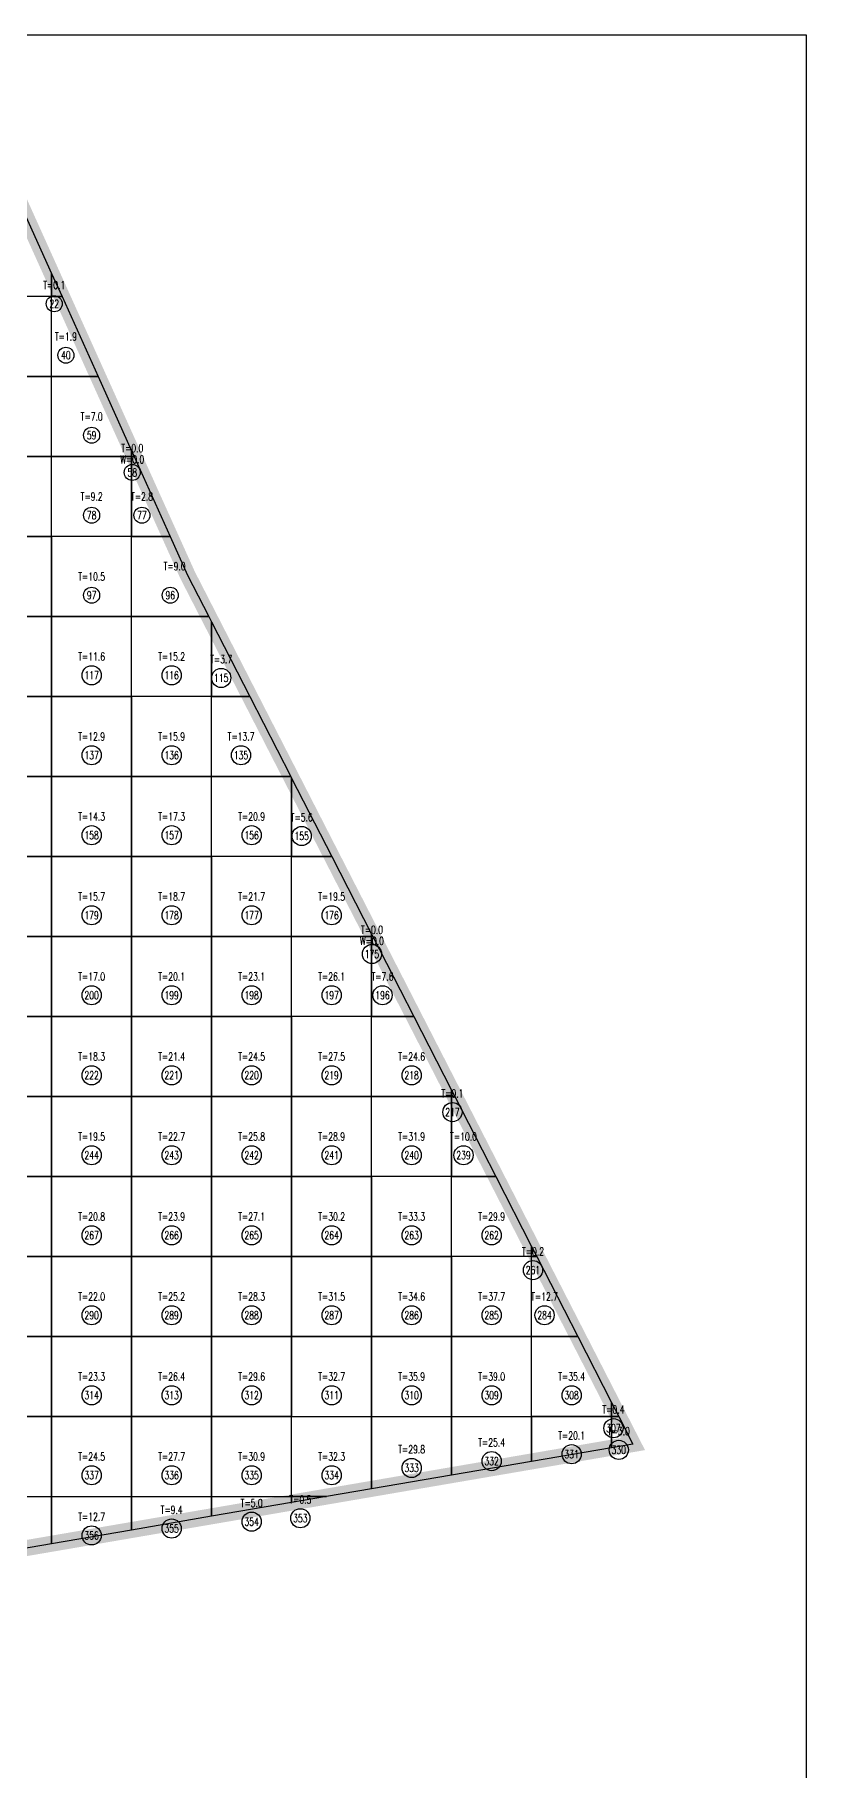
# Model space of a CAD drawing. Extents: x 4283 to 40403, y 1134 to 1764.
# Drawn here: x 14949.6 to 14993.5, y 1575.5 to 1674.1 of the extents above; entities that cross this region are included whole.
import ezdxf
from ezdxf.enums import TextEntityAlignment as Align

# ---------------------------------------------------------------- set-up
doc = ezdxf.new("R2010")
doc.units = 0
for name, color, linetype in [('tdz_16-3方格网', 2, 'Continuous'), ('tdz_16-3方格网计算', 7, 'Continuous'), ('tdz_土方计算图', 7, 'Continuous'), ('tdz_格田', 6, 'Continuous')]:
    doc.layers.add(name, color=color, linetype=linetype)
doc.styles.add('GLandNum', font='txt_____.ttf', dxfattribs={"width": 0.7, "height": 0.5})

msp = doc.modelspace()

# ---------------------------------------------------------------- linework, layer by layer
at = {"layer": 'tdz_16-3方格网', "linetype": 'Continuous'}
for points in [[(14950.581, 1660.526, 3081.867), (14950.581, 1659.213, 3081.875), (14946.036, 1659.213, 3081.881), (14946.036, 1663.758, 3081.89), (14949.124, 1663.758, 3081.875)], [(14951.173, 1659.213, 3081.864), (14950.581, 1659.213, 3081.875), (14950.581, 1660.526, 3081.867)], [(14946.036, 1659.213, 3081.881), (14946.036, 1654.667, 3081.866), (14950.581, 1654.667, 3081.855), (14950.581, 1659.213, 3081.875)], [(14950.581, 1659.213, 3081.875), (14951.173, 1659.213, 3081.864), (14953.223, 1654.667, 3081.854), (14950.581, 1654.667, 3081.855)], [(14946.036, 1654.667, 3081.866), (14946.036, 1650.122, 3081.852), (14950.581, 1650.122, 3081.835), (14950.581, 1654.667, 3081.855)], [(14955.127, 1650.443, 3081.844), (14955.127, 1650.122, 3081.845), (14950.581, 1650.122, 3081.835), (14950.581, 1654.667, 3081.855), (14953.223, 1654.667, 3081.854)], [(14946.036, 1650.122, 3081.852), (14946.036, 1645.576, 3081.837), (14950.581, 1645.576, 3081.82), (14950.581, 1650.122, 3081.835)], [(14950.581, 1645.576, 3081.82), (14950.581, 1650.122, 3081.835), (14955.127, 1650.122, 3081.845), (14955.127, 1645.576, 3081.824)], [(14955.272, 1650.122, 3081.843), (14955.127, 1650.122, 3081.845), (14955.127, 1650.443, 3081.844)], [(14955.127, 1650.122, 3081.845), (14955.272, 1650.122, 3081.843), (14957.321, 1645.576, 3081.832), (14955.127, 1645.576, 3081.824)], [(14946.036, 1645.576, 3081.837), (14946.036, 1641.031, 3081.823), (14950.581, 1641.031, 3081.82), (14950.581, 1645.576, 3081.82)], [(14950.581, 1645.576, 3081.82), (14950.581, 1641.031, 3081.82), (14955.127, 1641.031, 3081.825), (14955.127, 1645.576, 3081.824)], [(14955.127, 1645.576, 3081.824), (14957.321, 1645.576, 3081.832), (14958.306, 1643.392, 3081.827), (14959.516, 1641.031, 3081.82), (14955.127, 1641.031, 3081.825)], [(14946.036, 1641.031, 3081.823), (14946.036, 1636.485, 3081.819), (14950.581, 1636.485, 3081.822), (14950.581, 1641.031, 3081.82)], [(14950.581, 1641.031, 3081.82), (14950.581, 1636.485, 3081.822), (14955.127, 1636.485, 3081.815), (14955.127, 1641.031, 3081.825)], [(14959.672, 1640.726, 3081.819), (14959.672, 1636.485, 3081.807), (14955.127, 1636.485, 3081.815), (14955.127, 1641.031, 3081.825), (14959.516, 1641.031, 3081.82)], [(14961.846, 1636.485, 3081.805), (14959.672, 1636.485, 3081.807), (14959.672, 1640.726, 3081.819)], [(14946.036, 1636.485, 3081.819), (14946.036, 1631.94, 3081.818), (14950.581, 1631.94, 3081.81), (14950.581, 1636.485, 3081.822)], [(14950.581, 1636.485, 3081.822), (14950.581, 1631.94, 3081.81), (14955.127, 1631.94, 3081.803), (14955.127, 1636.485, 3081.815)], [(14955.127, 1636.485, 3081.815), (14955.127, 1631.94, 3081.803), (14959.672, 1631.94, 3081.795), (14959.672, 1636.485, 3081.807)], [(14959.672, 1636.485, 3081.807), (14961.846, 1636.485, 3081.805), (14964.175, 1631.94, 3081.791), (14959.672, 1631.94, 3081.795)], [(14946.036, 1631.94, 3081.818), (14946.036, 1627.394, 3081.809), (14950.581, 1627.394, 3081.799), (14950.581, 1631.94, 3081.81)], [(14950.581, 1631.94, 3081.81), (14950.581, 1627.394, 3081.799), (14955.127, 1627.394, 3081.791), (14955.127, 1631.94, 3081.803)], [(14955.127, 1631.94, 3081.803), (14955.127, 1627.394, 3081.791), (14959.672, 1627.394, 3081.784), (14959.672, 1631.94, 3081.795)], [(14964.218, 1631.856, 3081.791), (14964.218, 1627.394, 3081.775), (14959.672, 1627.394, 3081.784), (14959.672, 1631.94, 3081.795), (14964.175, 1631.94, 3081.791)], [(14966.505, 1627.394, 3081.777), (14964.218, 1627.394, 3081.775), (14964.218, 1631.856, 3081.791)], [(14946.036, 1627.394, 3081.809), (14946.036, 1622.849, 3081.803), (14950.581, 1622.849, 3081.79), (14950.581, 1627.394, 3081.799)], [(14950.581, 1627.394, 3081.799), (14950.581, 1622.849, 3081.79), (14955.127, 1622.849, 3081.779), (14955.127, 1627.394, 3081.791)], [(14955.127, 1627.394, 3081.791), (14955.127, 1622.849, 3081.779), (14959.672, 1622.849, 3081.772), (14959.672, 1627.394, 3081.784)], [(14959.672, 1627.394, 3081.784), (14959.672, 1622.849, 3081.772), (14964.218, 1622.849, 3081.765), (14964.218, 1627.394, 3081.775)], [(14968.763, 1622.987, 3081.764), (14968.763, 1622.849, 3081.763), (14964.218, 1622.849, 3081.765), (14964.218, 1627.394, 3081.775), (14966.505, 1627.394, 3081.777)], [(14946.036, 1622.849, 3081.803), (14946.036, 1618.303, 3081.796), (14950.581, 1618.303, 3081.784), (14950.581, 1622.849, 3081.79)], [(14950.581, 1622.849, 3081.79), (14950.581, 1618.303, 3081.784), (14955.127, 1618.303, 3081.771), (14955.127, 1622.849, 3081.779)], [(14955.127, 1622.849, 3081.779), (14955.127, 1618.303, 3081.771), (14959.672, 1618.303, 3081.76), (14959.672, 1622.849, 3081.772)], [(14959.672, 1622.849, 3081.772), (14959.672, 1618.303, 3081.76), (14964.218, 1618.303, 3081.753), (14964.218, 1622.849, 3081.765)], [(14964.218, 1618.303, 3081.753), (14964.218, 1622.849, 3081.765), (14968.763, 1622.849, 3081.763), (14968.763, 1618.303, 3081.745)], [(14968.834, 1622.849, 3081.763), (14968.763, 1622.849, 3081.763), (14968.763, 1622.987, 3081.764)], [(14968.763, 1622.849, 3081.763), (14968.834, 1622.849, 3081.763), (14971.164, 1618.303, 3081.748), (14968.763, 1618.303, 3081.745)], [(14946.036, 1618.303, 3081.796), (14946.036, 1613.758, 3081.79), (14950.581, 1613.758, 3081.777), (14950.581, 1618.303, 3081.784)], [(14950.581, 1618.303, 3081.784), (14950.581, 1613.758, 3081.777), (14955.127, 1613.758, 3081.765), (14955.127, 1618.303, 3081.771)], [(14955.127, 1618.303, 3081.771), (14955.127, 1613.758, 3081.765), (14959.672, 1613.758, 3081.752), (14959.672, 1618.303, 3081.76)], [(14959.672, 1618.303, 3081.76), (14959.672, 1613.758, 3081.752), (14964.218, 1613.758, 3081.741), (14964.218, 1618.303, 3081.753)], [(14964.218, 1618.303, 3081.753), (14964.218, 1613.758, 3081.741), (14968.763, 1613.758, 3081.733), (14968.763, 1618.303, 3081.745)], [(14973.309, 1614.118, 3081.735), (14973.309, 1613.758, 3081.734), (14968.763, 1613.758, 3081.733), (14968.763, 1618.303, 3081.745), (14971.164, 1618.303, 3081.748)], [(14946.036, 1613.758, 3081.79), (14946.036, 1609.213, 3081.785), (14950.581, 1609.213, 3081.771), (14950.581, 1613.758, 3081.777)], [(14950.581, 1613.758, 3081.777), (14950.581, 1609.213, 3081.771), (14955.127, 1609.213, 3081.758), (14955.127, 1613.758, 3081.765)], [(14955.127, 1613.758, 3081.765), (14955.127, 1609.213, 3081.758), (14959.672, 1609.213, 3081.745), (14959.672, 1613.758, 3081.752)], [(14959.672, 1613.758, 3081.752), (14959.672, 1609.213, 3081.745), (14964.218, 1609.213, 3081.733), (14964.218, 1613.758, 3081.741)], [(14964.218, 1613.758, 3081.741), (14964.218, 1609.213, 3081.733), (14968.763, 1609.213, 3081.721), (14968.763, 1613.758, 3081.733)], [(14968.763, 1609.213, 3081.721), (14968.763, 1613.758, 3081.733), (14973.309, 1613.758, 3081.734), (14973.309, 1609.213, 3081.714)], [(14973.493, 1613.758, 3081.735), (14973.309, 1613.758, 3081.734), (14973.309, 1614.118, 3081.735)], [(14973.309, 1613.758, 3081.734), (14973.493, 1613.758, 3081.735), (14975.823, 1609.213, 3081.72), (14973.309, 1609.213, 3081.714)], [(14946.036, 1609.213, 3081.785), (14946.036, 1604.667, 3081.777), (14950.581, 1604.667, 3081.765), (14950.581, 1609.213, 3081.771)], [(14950.581, 1609.213, 3081.771), (14950.581, 1604.667, 3081.765), (14955.127, 1604.667, 3081.752), (14955.127, 1609.213, 3081.758)], [(14955.127, 1609.213, 3081.758), (14955.127, 1604.667, 3081.752), (14959.672, 1604.667, 3081.739), (14959.672, 1609.213, 3081.745)], [(14959.672, 1609.213, 3081.745), (14959.672, 1604.667, 3081.739), (14964.218, 1604.667, 3081.726), (14964.218, 1609.213, 3081.733)], [(14964.218, 1609.213, 3081.733), (14964.218, 1604.667, 3081.726), (14968.763, 1604.667, 3081.714), (14968.763, 1609.213, 3081.721)], [(14968.763, 1609.213, 3081.721), (14968.763, 1604.667, 3081.714), (14973.309, 1604.667, 3081.702), (14973.309, 1609.213, 3081.714)], [(14977.854, 1605.249, 3081.708), (14977.854, 1604.667, 3081.705), (14973.309, 1604.667, 3081.702), (14973.309, 1609.213, 3081.714), (14975.823, 1609.213, 3081.72)], [(14946.036, 1604.667, 3081.777), (14946.036, 1600.122, 3081.771), (14950.581, 1600.122, 3081.758), (14950.581, 1604.667, 3081.765)], [(14950.581, 1604.667, 3081.765), (14950.581, 1600.122, 3081.758), (14955.127, 1600.122, 3081.745), (14955.127, 1604.667, 3081.752)], [(14955.127, 1604.667, 3081.752), (14955.127, 1600.122, 3081.745), (14959.672, 1600.122, 3081.733), (14959.672, 1604.667, 3081.739)], [(14959.672, 1604.667, 3081.739), (14959.672, 1600.122, 3081.733), (14964.218, 1600.122, 3081.72), (14964.218, 1604.667, 3081.726)], [(14964.218, 1604.667, 3081.726), (14964.218, 1600.122, 3081.72), (14968.763, 1600.122, 3081.707), (14968.763, 1604.667, 3081.714)], [(14968.763, 1604.667, 3081.714), (14968.763, 1600.122, 3081.707), (14973.309, 1600.122, 3081.694), (14973.309, 1604.667, 3081.702)], [(14973.309, 1604.667, 3081.702), (14973.309, 1600.122, 3081.694), (14977.854, 1600.122, 3081.683), (14977.854, 1604.667, 3081.705)], [(14978.153, 1604.667, 3081.706), (14977.854, 1604.667, 3081.705), (14977.854, 1605.249, 3081.708)], [(14977.854, 1604.667, 3081.705), (14978.153, 1604.667, 3081.706), (14980.482, 1600.122, 3081.692), (14977.854, 1600.122, 3081.683)], [(14946.036, 1600.122, 3081.771), (14946.036, 1595.576, 3081.765), (14950.581, 1595.576, 3081.752), (14950.581, 1600.122, 3081.758)], [(14950.581, 1600.122, 3081.758), (14950.581, 1595.576, 3081.752), (14955.127, 1595.576, 3081.739), (14955.127, 1600.122, 3081.745)], [(14955.127, 1600.122, 3081.745), (14955.127, 1595.576, 3081.739), (14959.672, 1595.576, 3081.726), (14959.672, 1600.122, 3081.733)], [(14959.672, 1600.122, 3081.733), (14959.672, 1595.576, 3081.726), (14964.218, 1595.576, 3081.714), (14964.218, 1600.122, 3081.72)], [(14964.218, 1600.122, 3081.72), (14964.218, 1595.576, 3081.714), (14968.763, 1595.576, 3081.702), (14968.763, 1600.122, 3081.707)], [(14968.763, 1600.122, 3081.707), (14968.763, 1595.576, 3081.702), (14973.309, 1595.576, 3081.692), (14973.309, 1600.122, 3081.694)], [(14973.309, 1600.122, 3081.694), (14973.309, 1595.576, 3081.692), (14977.854, 1595.576, 3081.681), (14977.854, 1600.122, 3081.683)], [(14982.4, 1596.38, 3081.68), (14982.4, 1595.576, 3081.676), (14977.854, 1595.576, 3081.681), (14977.854, 1600.122, 3081.683), (14980.482, 1600.122, 3081.692)], [(14946.036, 1595.576, 3081.765), (14946.036, 1591.031, 3081.762), (14950.581, 1591.031, 3081.747), (14950.581, 1595.576, 3081.752)], [(14950.581, 1595.576, 3081.752), (14950.581, 1591.031, 3081.747), (14955.127, 1591.031, 3081.734), (14955.127, 1595.576, 3081.739)], [(14955.127, 1595.576, 3081.739), (14955.127, 1591.031, 3081.734), (14959.672, 1591.031, 3081.719), (14959.672, 1595.576, 3081.726)], [(14959.672, 1595.576, 3081.726), (14959.672, 1591.031, 3081.719), (14964.218, 1591.031, 3081.705), (14964.218, 1595.576, 3081.714)], [(14966.2, 1591.031, 3081.699), (14964.218, 1591.031, 3081.705), (14964.218, 1595.576, 3081.714), (14968.763, 1595.576, 3081.702), (14968.763, 1591.47, 3081.695)], [(14968.763, 1591.47, 3081.695), (14968.763, 1595.576, 3081.702), (14973.309, 1595.576, 3081.692), (14973.309, 1592.25, 3081.688)], [(14973.309, 1592.25, 3081.688), (14973.309, 1595.576, 3081.692), (14977.854, 1595.576, 3081.681), (14977.854, 1593.029, 3081.682)], [(14977.854, 1593.029, 3081.682), (14977.854, 1595.576, 3081.681), (14982.4, 1595.576, 3081.676), (14982.4, 1593.808, 3081.675)], [(14982.812, 1595.576, 3081.677), (14982.4, 1595.576, 3081.676), (14982.4, 1596.38, 3081.68)], [(14982.4, 1595.576, 3081.676), (14982.812, 1595.576, 3081.677), (14983.611, 1594.016, 3081.673), (14982.4, 1593.808, 3081.675)], [(14946.036, 1587.574, 3081.729), (14946.036, 1591.031, 3081.762), (14950.581, 1591.031, 3081.747), (14950.581, 1588.353, 3081.723)], [(14950.581, 1588.353, 3081.723), (14950.581, 1591.031, 3081.747), (14955.127, 1591.031, 3081.734), (14955.127, 1589.132, 3081.715)], [(14955.127, 1589.132, 3081.715), (14955.127, 1591.031, 3081.734), (14959.672, 1591.031, 3081.719), (14959.672, 1589.912, 3081.709)], [(14959.672, 1589.912, 3081.709), (14959.672, 1591.031, 3081.719), (14964.218, 1591.031, 3081.705), (14964.218, 1590.691, 3081.702)], [(14964.218, 1591.031, 3081.705), (14966.2, 1591.031, 3081.699), (14964.218, 1590.691, 3081.702)]]:
    msp.add_polyline3d(points, close=True, dxfattribs=at)
at = {"layer": 'tdz_16-3方格网计算', "color": 7, "linetype": 'Continuous'}
for centre, radius in [((14950.729, 1658.809), 0.455), ((14951.39, 1655.879), 0.455), ((14952.854, 1651.334), 0.455), ((14955.163, 1649.222), 0.455), ((14952.854, 1646.788), 0.455), ((14955.712, 1646.788), 0.455), ((14952.854, 1642.243), 0.455), ((14957.321, 1642.243), 0.455), ((14952.854, 1637.697), 0.545), ((14957.4, 1637.697), 0.545), ((14960.216, 1637.545), 0.545), ((14952.854, 1633.152), 0.545), ((14957.4, 1633.152), 0.545), ((14961.341, 1633.152), 0.545), ((14952.854, 1628.607), 0.545), ((14957.4, 1628.607), 0.545), ((14961.945, 1628.607), 0.545), ((14964.79, 1628.565), 0.545), ((14952.854, 1624.061), 0.545), ((14957.4, 1624.061), 0.545), ((14961.945, 1624.061), 0.545), ((14966.491, 1624.061), 0.545), ((14968.781, 1621.858), 0.545), ((14952.854, 1619.516), 0.545), ((14957.4, 1619.516), 0.545), ((14961.945, 1619.516), 0.545), ((14966.491, 1619.516), 0.545), ((14969.381, 1619.516), 0.545), ((14952.854, 1614.97), 0.545), ((14957.4, 1614.97), 0.545), ((14961.945, 1614.97), 0.545), ((14966.491, 1614.97), 0.545), ((14971.036, 1614.97), 0.545), ((14973.355, 1612.878), 0.545), ((14952.854, 1610.425), 0.545), ((14957.4, 1610.425), 0.545), ((14961.945, 1610.425), 0.545), ((14966.491, 1610.425), 0.545), ((14971.036, 1610.425), 0.545), ((14973.983, 1610.425), 0.545), ((14952.854, 1605.879), 0.545), ((14957.4, 1605.879), 0.545), ((14961.945, 1605.879), 0.545), ((14966.491, 1605.879), 0.545), ((14971.036, 1605.879), 0.545), ((14975.581, 1605.879), 0.545), ((14977.929, 1603.898), 0.545), ((14952.854, 1601.334), 0.545), ((14957.4, 1601.334), 0.545), ((14961.945, 1601.334), 0.545), ((14966.491, 1601.334), 0.545), ((14971.036, 1601.334), 0.545), ((14975.581, 1601.334), 0.545), ((14978.586, 1601.334), 0.545), ((14952.854, 1596.788), 0.545), ((14957.4, 1596.788), 0.545), ((14961.945, 1596.788), 0.545), ((14966.491, 1596.788), 0.545), ((14971.036, 1596.788), 0.545), ((14975.581, 1596.788), 0.545), ((14980.127, 1596.788), 0.545), ((14982.503, 1594.918), 0.545), ((14975.581, 1593.047), 0.545), ((14980.127, 1593.437), 0.545), ((14982.806, 1593.684), 0.545), ((14952.854, 1592.243), 0.545), ((14957.4, 1592.243), 0.545), ((14961.945, 1592.243), 0.545), ((14966.491, 1592.243), 0.545), ((14971.036, 1592.657), 0.545), ((14957.4, 1589.216), 0.545), ((14961.945, 1589.605), 0.545), ((14964.713, 1589.8), 0.545), ((14952.854, 1588.826), 0.545)]:
    msp.add_circle(centre, radius, dxfattribs=at)
at = {"layer": 'tdz_土方计算图', "linetype": 'Continuous'}
for points in [[(14863.46, 1674.092), (14993.46, 1674.092)], [(14993.46, 1674.092), (14993.46, 1514.092)]]:
    msp.add_lwpolyline(points, dxfattribs=at)
at = {"layer": 'tdz_格田', "linetype": 'Continuous', "lineweight": 60, "const_width": 0.909}
msp.add_lwpolyline([(14886.666, 1577.394), (14873.309, 1662.497), (14945.954, 1670.79), (14958.306, 1643.392), (14983.611, 1594.016), (14886.666, 1577.394)], close=True, dxfattribs=at)

# ---------------------------------------------------------------- texts
at = {"layer": 'tdz_16-3方格网计算', "color": 2, "linetype": 'Continuous', "style": 'GLandNum', "width": 0.7}
for s, p in [('T=0.1', (14950.729, 1659.869)), ('T=1.9', (14951.39, 1656.94)), ('T=7.0', (14952.854, 1652.394)), ('T=0.0', (14955.163, 1650.601)), ('T=9.2', (14952.854, 1647.849)), ('T=2.8', (14955.712, 1647.849)), ('T=9.0', (14957.567, 1643.894)), ('T=10.5', (14952.854, 1643.303)), ('T=11.6', (14952.854, 1638.758)), ('T=15.2', (14957.4, 1638.758)), ('T=3.7', (14960.216, 1638.605)), ('T=12.9', (14952.854, 1634.213)), ('T=15.9', (14957.4, 1634.213)), ('T=13.7', (14961.341, 1634.213)), ('T=14.3', (14952.854, 1629.667)), ('T=17.3', (14957.4, 1629.667)), ('T=20.9', (14961.945, 1629.667)), ('T=5.6', (14964.79, 1629.625)), ('T=15.7', (14952.854, 1625.122)), ('T=18.7', (14957.4, 1625.122)), ('T=21.7', (14961.945, 1625.122)), ('T=19.5', (14966.491, 1625.122)), ('T=0.0', (14968.781, 1623.236)), ('T=17.0', (14952.854, 1620.576)), ('T=20.1', (14957.4, 1620.576)), ('T=23.1', (14961.945, 1620.576)), ('T=26.1', (14966.491, 1620.576)), ('T=7.6', (14969.381, 1620.576)), ('T=18.3', (14952.854, 1616.031)), ('T=21.4', (14957.4, 1616.031)), ('T=24.5', (14961.945, 1616.031)), ('T=27.5', (14966.491, 1616.031)), ('T=24.6', (14971.036, 1616.031)), ('T=0.1', (14973.355, 1613.938)), ('T=19.5', (14952.854, 1611.485)), ('T=22.7', (14957.4, 1611.485)), ('T=25.8', (14961.945, 1611.485)), ('T=28.9', (14966.491, 1611.485)), ('T=31.9', (14971.036, 1611.485)), ('T=10.0', (14973.983, 1611.485)), ('T=20.8', (14952.854, 1606.94)), ('T=23.9', (14957.4, 1606.94)), ('T=27.1', (14961.945, 1606.94)), ('T=30.2', (14966.491, 1606.94)), ('T=33.3', (14971.036, 1606.94)), ('T=29.9', (14975.581, 1606.94)), ('T=0.2', (14977.929, 1604.958)), ('T=22.0', (14952.854, 1602.394)), ('T=25.2', (14957.4, 1602.394)), ('T=28.3', (14961.945, 1602.394)), ('T=31.5', (14966.491, 1602.394)), ('T=34.6', (14971.036, 1602.394)), ('T=37.7', (14975.581, 1602.394)), ('T=12.7', (14978.586, 1602.394)), ('T=23.3', (14952.854, 1597.849)), ('T=26.4', (14957.4, 1597.849)), ('T=29.6', (14961.945, 1597.849)), ('T=32.7', (14966.491, 1597.849)), ('T=35.9', (14971.036, 1597.849)), ('T=39.0', (14975.581, 1597.849)), ('T=35.4', (14980.127, 1597.849)), ('T=0.4', (14982.503, 1595.978)), ('T=20.1', (14980.127, 1594.497)), ('T=3.0', (14982.806, 1594.744)), ('T=29.8', (14971.036, 1593.718)), ('T=25.4', (14975.581, 1594.108)), ('T=24.5', (14952.854, 1593.303)), ('T=27.7', (14957.4, 1593.303)), ('T=30.9', (14961.945, 1593.303)), ('T=32.3', (14966.491, 1593.303)), ('T=5.0', (14961.945, 1590.666)), ('T=0.5', (14964.713, 1590.861)), ('T=12.7', (14952.854, 1589.887)), ('T=9.4', (14957.4, 1590.276))]:
    msp.add_text(s, height=0.4545, dxfattribs=at).set_placement(p, align=Align.MIDDLE_CENTER)
at = {"layer": 'tdz_16-3方格网计算', "color": 7, "linetype": 'Continuous', "style": 'GLandNum', "width": 0.7}
for s, p in [('22', (14950.729, 1658.809)), ('40', (14951.39, 1655.879)), ('59', (14952.854, 1651.334)), ('58', (14955.163, 1649.222)), ('78', (14952.854, 1646.788)), ('77', (14955.712, 1646.788)), ('97', (14952.854, 1642.243)), ('96', (14957.321, 1642.243)), ('117', (14952.854, 1637.697)), ('116', (14957.4, 1637.697)), ('115', (14960.216, 1637.545)), ('137', (14952.854, 1633.152)), ('136', (14957.4, 1633.152)), ('135', (14961.341, 1633.152)), ('158', (14952.854, 1628.607)), ('157', (14957.4, 1628.607)), ('156', (14961.945, 1628.607)), ('155', (14964.79, 1628.565)), ('179', (14952.854, 1624.061)), ('178', (14957.4, 1624.061)), ('177', (14961.945, 1624.061)), ('176', (14966.491, 1624.061)), ('175', (14968.781, 1621.858)), ('200', (14952.854, 1619.516)), ('199', (14957.4, 1619.516)), ('198', (14961.945, 1619.516)), ('197', (14966.491, 1619.516)), ('196', (14969.381, 1619.516)), ('222', (14952.854, 1614.97)), ('221', (14957.4, 1614.97)), ('220', (14961.945, 1614.97)), ('219', (14966.491, 1614.97)), ('218', (14971.036, 1614.97)), ('217', (14973.355, 1612.878)), ('244', (14952.854, 1610.425)), ('243', (14957.4, 1610.425)), ('242', (14961.945, 1610.425)), ('241', (14966.491, 1610.425)), ('240', (14971.036, 1610.425)), ('239', (14973.983, 1610.425)), ('267', (14952.854, 1605.879)), ('266', (14957.4, 1605.879)), ('265', (14961.945, 1605.879)), ('264', (14966.491, 1605.879)), ('263', (14971.036, 1605.879)), ('262', (14975.581, 1605.879)), ('261', (14977.929, 1603.898)), ('290', (14952.854, 1601.334)), ('289', (14957.4, 1601.334)), ('288', (14961.945, 1601.334)), ('287', (14966.491, 1601.334)), ('286', (14971.036, 1601.334)), ('285', (14975.581, 1601.334)), ('284', (14978.586, 1601.334)), ('314', (14952.854, 1596.788)), ('313', (14957.4, 1596.788)), ('312', (14961.945, 1596.788)), ('311', (14966.491, 1596.788)), ('310', (14971.036, 1596.788)), ('309', (14975.581, 1596.788)), ('308', (14980.127, 1596.788)), ('307', (14982.503, 1594.918)), ('331', (14980.127, 1593.437)), ('330', (14982.806, 1593.684)), ('333', (14971.036, 1592.657)), ('332', (14975.581, 1593.047)), ('337', (14952.854, 1592.243)), ('336', (14957.4, 1592.243)), ('335', (14961.945, 1592.243)), ('334', (14966.491, 1592.243)), ('354', (14961.945, 1589.605)), ('353', (14964.713, 1589.8)), ('356', (14952.854, 1588.826)), ('355', (14957.4, 1589.216))]:
    msp.add_text(s, height=0.4545, dxfattribs=at).set_placement(p, align=Align.MIDDLE_CENTER)
at = {"layer": 'tdz_16-3方格网计算', "color": 173, "linetype": 'Continuous', "style": 'GLandNum', "width": 0.7}
for p in [(14955.163, 1649.964), (14968.781, 1622.6)]:
    msp.add_text('W=0.0', height=0.4545, dxfattribs=at).set_placement(p, align=Align.MIDDLE_CENTER)

doc.saveas('drawing.dxf')
